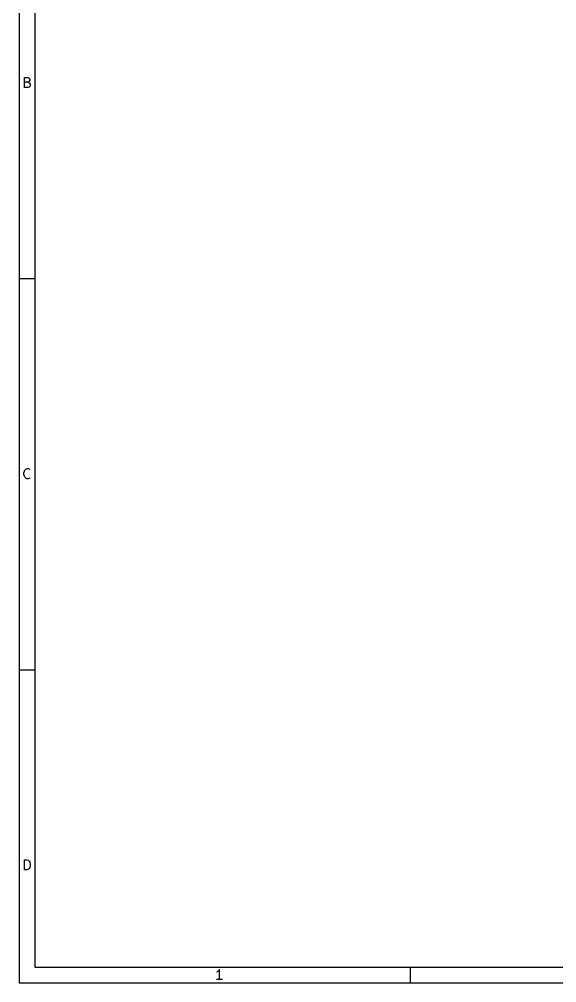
# Model space of a CAD drawing. Extents: x 10 to 287, y -200 to -10.
# Drawn here: x 10 to 78.7, y -200 to -76.9 of the extents above; entities that cross this region are included whole.
import ezdxf

# ---------------------------------------------------------------- set-up
doc = ezdxf.new("R2010")
doc.units = 0
doc.header["$MEASUREMENT"] = 0
doc.layers.add('BLACK', color=7, linetype='CONTINUOUS')

msp = doc.modelspace()

# ---------------------------------------------------------------- linework, layer by layer
at = {"layer": 'Black'}
for p, q in [((10, -10), (10, -200.007)), ((12, -12), (12, -198.007)), ((10.6595, -85.5881), (10.6595, -84.2881)), ((10.6595, -84.2881), (11.0929, -84.2881)), ((11.0929, -84.9071), (10.6595, -84.9071)), ((11.0929, -84.2881), (11.2167, -84.35)), ((11.2167, -84.8452), (11.0929, -84.9071)), ((11.0929, -84.9071), (11.2786, -84.969)), ((11.2167, -84.35), (11.2786, -84.4119)), ((11.2786, -84.7833), (11.2167, -84.8452)), ((11.2786, -84.4119), (11.3405, -84.5357)), ((11.3405, -84.6595), (11.2786, -84.7833)), ((11.2786, -84.969), (11.3405, -85.031)), ((11.3405, -84.5357), (11.3405, -84.6595)), ((11.1548, -85.5881), (10.6595, -85.5881)), ((11.2786, -85.5262), (11.1548, -85.5881)), ((11.3405, -85.4643), (11.2786, -85.5262)), ((11.3405, -85.031), (11.4024, -85.1548)), ((11.4024, -85.3405), (11.3405, -85.4643)), ((11.4024, -85.1548), (11.4024, -85.3405)), ((10, -110), (12, -110)), ((10.5976, -134.845), (10.6595, -134.598)), ((10.5976, -135.031), (10.5976, -134.845)), ((10.6595, -135.279), (10.5976, -135.031)), ((10.6595, -134.598), (10.7214, -134.474)), ((10.7214, -135.402), (10.6595, -135.279)), ((10.7214, -134.474), (10.8452, -134.35)), ((10.8452, -135.526), (10.7214, -135.402)), ((10.8452, -134.35), (11.031, -134.288)), ((11.031, -134.288), (11.1548, -134.288)), ((11.1548, -134.288), (11.3405, -134.35)), ((11.3405, -134.35), (11.4024, -134.412)), ((11.031, -135.588), (10.8452, -135.526)), ((11.1548, -135.588), (11.031, -135.588)), ((11.3405, -135.526), (11.1548, -135.588)), ((11.4024, -135.464), (11.3405, -135.526)), ((10, -160), (12, -160)), ((10.6595, -185.588), (10.6595, -184.288)), ((10.6595, -184.288), (10.969, -184.288)), ((10.969, -184.288), (11.1548, -184.35)), ((11.1548, -184.35), (11.2786, -184.474)), ((11.2786, -184.474), (11.3405, -184.598)), ((11.3405, -184.598), (11.4024, -184.845)), ((10.969, -185.588), (10.6595, -185.588)), ((11.1548, -185.526), (10.969, -185.588)), ((11.2786, -185.402), (11.1548, -185.526)), ((11.3405, -185.279), (11.2786, -185.402)), ((11.4024, -185.031), (11.3405, -185.279)), ((11.4024, -184.845), (11.4024, -185.031)), ((12, -198.007), (285.002, -198.007)), ((60, -198.007), (60, -200.007)), ((35.3714, -198.605), (35.2476, -198.667)), ((35.4952, -198.481), (35.3714, -198.605)), ((35.619, -198.295), (35.4952, -198.481)), ((35.619, -199.595), (35.619, -198.295)), ((10, -200.007), (287.002, -200.007)), ((35.9905, -199.595), (35.2476, -199.595))]:
    msp.add_line(p, q, dxfattribs=at)

doc.saveas('drawing.dxf')
